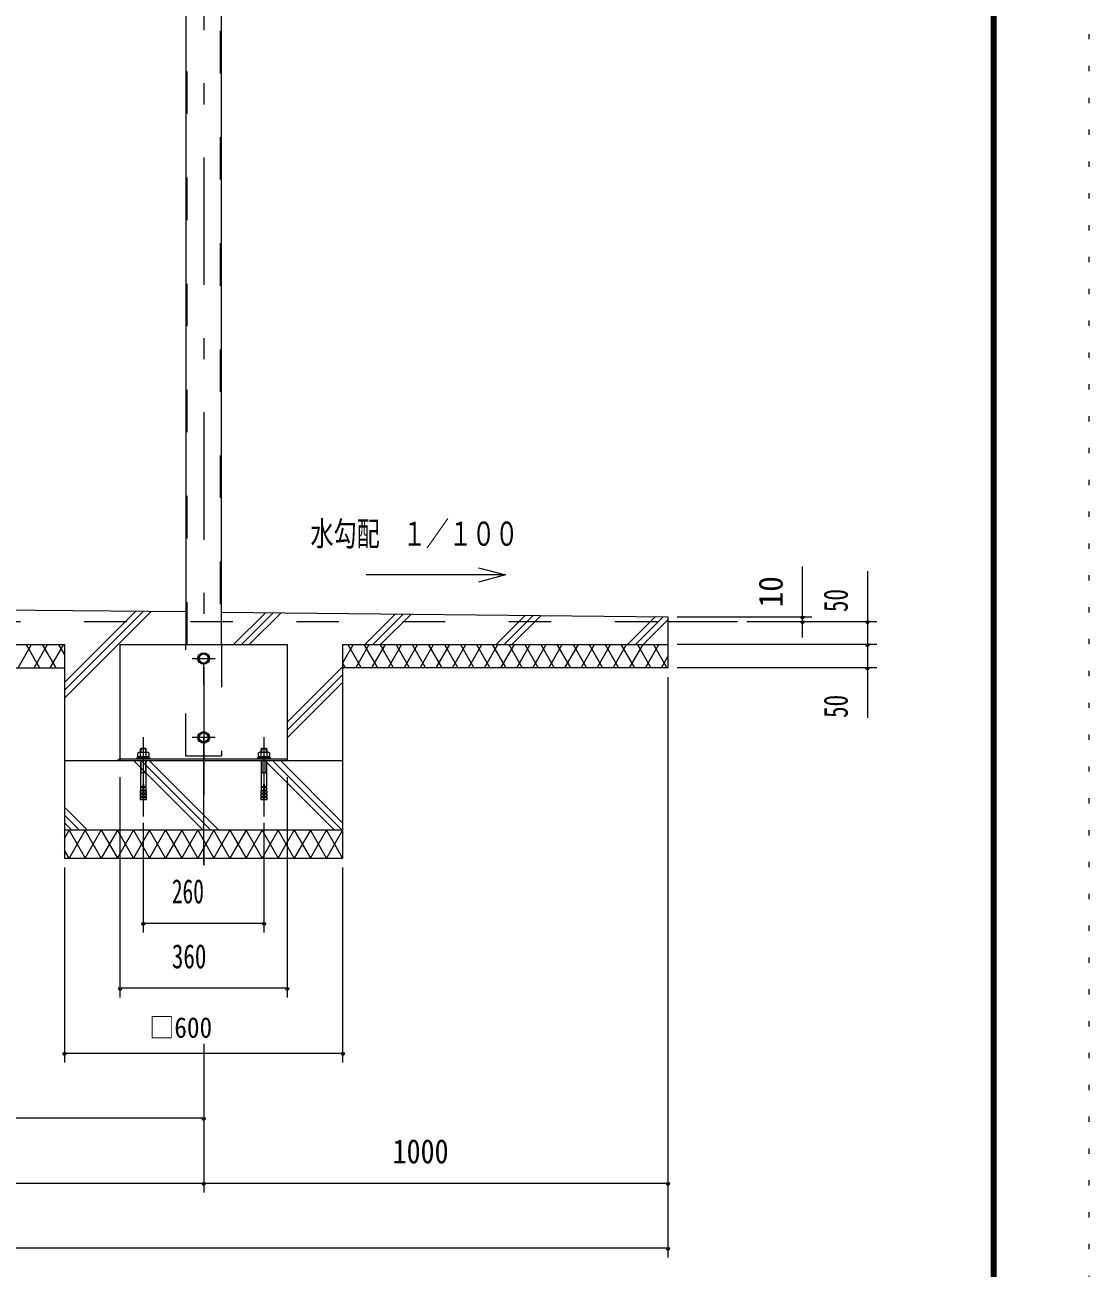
# Model space of a CAD drawing. Units: millimetres, scale not verified. Extents: x -32624 to 32629, y -14700 to 14700.
# Drawn here: x 24606 to 32629, y -4042 to 5329 of the extents above; entities that cross this region are included whole.
import ezdxf
from ezdxf.enums import TextEntityAlignment as Align

# ---------------------------------------------------------------- set-up
doc = ezdxf.new("R2010")
doc.units = ezdxf.units.MM
doc.header["$LTSCALE"] = 80
for name, pattern in [('USER2', [10, 4, -6]), ('USER3', [24, 12, -5, 2, -5]), ('USER4', [3, 0.5, -2.5])]:
    doc.linetypes.add(name, pattern=pattern)
for name, color, linetype, lineweight in [('0-6_2-0BOLD', 7, 'Continuous', 18), ('0-7_2-1HIDDEN', 3, 'USER2', 18), ('0-8_2-2CENTER', 3, 'USER3', 18), ('0-9_2-4THIN', 4, 'Continuous', 18), ('0-A_2-5DIM', 3, 'Continuous', 18), ('0-B_2-6HATCH', 2, 'Continuous', 18), ('0-C_F-F', 5, 'Continuous', 18), ('0-D_F-E_J_ADD', 5, 'USER4', 18)]:
    doc.layers.add(name, color=color, linetype=linetype, lineweight=lineweight)
doc.styles.add('ＭＳ ゴシック', font='')
doc.styles.get('ＭＳ ゴシック').set_extended_font_data('MS Gothic')

msp = doc.modelspace()

# ---------------------------------------------------------------- linework, layer by layer
at = {"layer": '0-6_2-0BOLD'}
for p, q in [((26087.02, 657.9), (26087.02, 6082.9)), ((25819.97, 5704.38), (25819.97, 657.9)), ((25819.97, 904.23), (22528.22, 937.15)), ((29453.49, 832.9), (29978.5, 832.9)), ((26583.48, 657.9), (26583.48, -217.1)), ((22803.49, 482.9), (24903.49, 482.9)), ((29453.48, 482.9), (27003.49, 482.9)), ((25459, -197.5), (25459, -187)), ((25477.48, -153.4), (25477.49, -128.19)), ((25477.87, -187), (25477.87, -157.19)), ((25487.99, -197.49), (25498.48, -187)), ((25498.49, -197.5), (25508.98, -186.99)), ((25519.1, -186.99), (25519.09, -157.19)), ((25537.96, -187), (25537.96, -197.5)), ((26369, -197.5), (26369, -187)), ((26387.87, -187), (26387.87, -157.19)), ((26408.48, -187), (26397.99, -197.49)), ((26418.98, -186.99), (26408.48, -197.5)), ((26429.09, -157.19), (26429.1, -186.99)), ((26447.96, -187), (26447.96, -197.5)), ((24903.49, -217.1), (27003.49, -217.1)), ((26583.48, -205.9), (25323.48, -205.9)), ((25550.99, -197.49), (25550.99, -205.9)), ((26429.49, -411.69), (26429.49, -217.1)), ((26460.99, -205.9), (26460.99, -197.49)), ((25519.49, -309.36), (25477.48, -309.36)), ((26429.49, -309.36), (26387.48, -309.36)), ((25477.48, -420.09), (25477.48, -436.89)), ((25477.48, -445.29), (25481.68, -436.89)), ((25477.48, -436.89), (25494.28, -436.89)), ((25477.48, -470.49), (25481.68, -462.09)), ((25519.49, -420.09), (25515.28, -411.69)), ((25515.28, -436.89), (25519.49, -445.29)), ((25515.28, -462.09), (25519.49, -470.49)), ((26387.48, -445.29), (26404.28, -445.29)), ((26404.28, -462.09), (26387.48, -462.09)), ((26429.49, -411.69), (26412.69, -411.69)), ((26412.69, -420.09), (26429.49, -420.09)), ((26429.49, -470.49), (26425.28, -462.09)), ((25477.48, -495.69), (25481.68, -487.29)), ((25515.28, -487.29), (25519.49, -495.69)), ((26387.48, -470.49), (26404.28, -470.49)), ((26387.48, -495.69), (26391.69, -487.29)), ((26425.28, -487.29), (26429.49, -495.69)), ((27003.49, -742.1), (24903.49, -742.1))]:
    msp.add_line(p, q, dxfattribs=at)
for points in [[(26087.02, 901.56), (29453.48, 867.9), (29453.48, 482.9)], [(17903.48, -952.1), (20003.49, -952.1), (20003.49, 657.9), (22103.49, 657.9), (22103.49, -742.1), (22803.49, -742.1), (22803.49, 657.9), (24903.49, 657.9), (24903.49, -952.1), (27003.49, -952.1), (27003.49, 657.9), (29453.48, 657.9)], [(25323.48, -217.1), (25323.48, 657.9), (26583.48, 657.9)], [(25519.48, -153.4), (25519.49, -128.19), (25477.49, -128.19), (25483.78, -121.89), (25513.19, -121.89), (25519.49, -128.19)], [(26387.48, -128.19), (26393.78, -121.89), (26423.18, -121.89), (26429.49, -128.19), (26429.48, -153.4)], [(26387.48, -153.4), (26387.48, -128.19), (26429.49, -128.19)], [(25550.99, -197.49), (25445.98, -197.5), (25445.98, -205.9)], [(25477.49, -217.1), (25477.48, -411.69), (25494.28, -411.69)], [(25502.69, -411.69), (25519.49, -411.69), (25519.49, -217.1)], [(26460.99, -197.49), (26355.98, -197.5), (26355.98, -205.9)], [(26387.48, -217.1), (26387.48, -411.69), (26404.28, -411.69)], [(25502.69, -495.69), (25519.49, -495.69), (25519.49, -512.49), (25502.69, -512.49), (25502.69, -394.89), (25494.28, -394.89), (25494.28, -512.49), (25477.48, -512.49)], [(25494.28, -420.09), (25477.48, -420.09), (25481.68, -411.69)], [(25494.28, -462.09), (25477.48, -462.09), (25477.48, -445.29), (25494.28, -445.29)], [(25502.69, -436.89), (25519.49, -436.89), (25519.49, -420.09), (25502.69, -420.09)], [(25502.69, -445.29), (25519.49, -445.29), (25519.49, -462.09), (25502.69, -462.09)], [(26404.28, -394.89), (26404.28, -512.49), (26387.48, -512.49), (26387.48, -495.69), (26404.28, -495.69)], [(26404.28, -420.09), (26387.48, -420.09), (26391.69, -411.69)], [(26387.48, -420.09), (26387.48, -436.89), (26404.28, -436.89)], [(26387.48, -462.09), (26387.48, -445.29), (26391.69, -436.89)], [(26404.28, -487.29), (26387.48, -487.29), (26387.48, -470.49), (26391.69, -462.09)], [(26412.69, -495.69), (26429.49, -495.69), (26429.49, -512.49), (26412.69, -512.49), (26412.69, -394.89), (26404.28, -394.89)], [(26412.69, -436.89), (26429.49, -436.89), (26429.49, -420.09), (26425.28, -411.69)], [(26412.69, -445.29), (26429.49, -445.29), (26425.28, -436.89)], [(26429.49, -445.29), (26429.49, -462.09), (26412.69, -462.09)], [(25494.28, -487.29), (25477.48, -487.29), (25477.48, -470.49), (25494.28, -470.49)], [(25477.48, -512.49), (25477.48, -495.69), (25494.28, -495.69)], [(25502.69, -470.49), (25519.49, -470.49), (25519.49, -487.29), (25502.69, -487.29)], [(26412.69, -470.49), (26429.49, -470.49), (26429.49, -487.29), (26412.69, -487.29)]]:
    msp.add_lwpolyline(points, dxfattribs=at)
for points in [[(25918.48, 573.11), (25953.49, 593.31), (25988.48, 573.11), (25988.48, 532.69), (25953.48, 512.48), (25918.48, 532.69)], [(25918.48, -62.31), (25918.48, -21.89), (25953.49, -1.69), (25988.48, -21.89), (25988.48, -62.31), (25953.48, -82.52)], [(25533.14, -153.4), (25539.71, -157.19), (25539.71, -187), (25457.26, -187), (25457.26, -157.19), (25463.83, -153.4)], [(26443.13, -153.4), (26449.71, -157.19), (26449.71, -187), (26367.26, -187), (26367.26, -157.19), (26373.84, -153.4)]]:
    msp.add_lwpolyline(points, close=True, dxfattribs=at)
for centre, radius in [((25953.49, 552.9), 43.75), ((25953.49, 552.9), 34.3), ((25953.49, -42.1), 43.75), ((25953.49, -42.1), 34.3)]:
    msp.add_circle(centre, radius, dxfattribs=at)
for centre, radius, start, end in [((25467.57, -169.29), 15.89, 49.56885, 90), ((25498.48, -211.27), 57.88, 69.1357, 110.8643), ((25529.4, -169.29), 15.89, 90, 130.42831), ((26377.57, -169.29), 15.89, 49.56885, 90), ((26408.48, -211.27), 57.88, 69.1357, 110.8643), ((26439.4, -169.29), 15.89, 90, 130.42831)]:
    msp.add_arc(centre, radius, start, end, dxfattribs=at)
at = {"layer": '0-7_2-1HIDDEN'}
for p, q in [((26077.22, 6082.9), (26077.22, 657.9)), ((25829.77, 657.9), (25829.77, 5714.18)), ((15453.49, 832.9), (29453.48, 832.9))]:
    msp.add_line(p, q, dxfattribs=at)
msp.add_lwpolyline([(26087.01, 657.9), (26087.01, -182.1), (25819.96, -182.1), (25819.96, 657.9)], dxfattribs=at)
at = {"layer": '0-8_2-2CENTER'}
for p, q in [((25953.5, 8168.6), (25953.5, -1005.48)), ((25953.49, -1005.48), (25953.49, 832.9)), ((25865.98, 552.9), (26040.99, 552.9)), ((25498.48, -39.05), (25498.48, -637.44)), ((26040.99, -42.1), (25865.98, -42.1)), ((26408.48, -637.44), (26408.48, -39.05))]:
    msp.add_line(p, q, dxfattribs=at)
at = {"layer": '0-9_2-4THIN'}
for p, q in [((25481.68, -153.4), (25481.68, -123.99)), ((25515.28, -123.99), (25515.28, -153.4)), ((26391.69, -153.4), (26391.69, -123.99)), ((26425.28, -123.99), (26425.28, -153.4))]:
    msp.add_line(p, q, dxfattribs=at)
for points in [[(25477.48, -316.64), (25481.68, -309.36), (25481.68, -217.1)], [(25515.28, -217.1), (25515.28, -309.36), (25519.49, -316.63)], [(26391.69, -217.1), (26391.69, -309.36), (26387.48, -316.64)], [(26429.49, -316.63), (26425.28, -309.36), (26425.28, -217.1)]]:
    msp.add_lwpolyline(points, dxfattribs=at)
at = {"layer": '0-A_2-5DIM'}
for p, q in [((30468.51, 711.14), (30468.51, 1245.9)), ((28228.49, 1182.9), (27178.49, 1182.9)), ((30958.51, 1210.9), (30958.51, 104.9)), ((29523.48, 867.9), (30538.5, 867.9)), ((30482.5, 867.9), (30454.5, 867.9)), ((30048.5, 832.9), (31028.51, 832.9)), ((30482.5, 832.9), (30454.5, 832.9)), ((30972.51, 832.9), (30944.51, 832.9)), ((31028.51, 657.9), (29523.48, 657.9)), ((30972.51, 657.9), (30944.51, 657.9)), ((31028.51, 482.9), (29523.48, 482.9)), ((30972.51, 482.9), (30944.51, 482.9)), ((29453.48, 412.9), (29453.48, -3962.1)), ((25323.48, -2002.1), (25323.48, -340.94)), ((26583.48, -340.94), (26583.48, -2002.1)), ((25498.48, -685.99), (25498.48, -1512.1)), ((26408.48, -1512.1), (26408.48, -685.99)), ((24903.49, -1022.09), (24903.49, -2492.1)), ((27003.49, -2492.1), (27003.49, -1022.1)), ((25512.48, -1442.1), (25484.48, -1442.1)), ((25498.48, -1442.1), (26408.48, -1442.1)), ((26422.48, -1442.1), (26394.48, -1442.1)), ((25337.48, -1932.1), (25309.48, -1932.1)), ((26583.48, -1932.1), (25323.48, -1932.1)), ((26597.48, -1932.1), (26569.48, -1932.1)), ((24917.49, -2422.1), (24889.49, -2422.1)), ((24903.49, -2422.1), (27003.49, -2422.1)), ((25953.49, -2352.1), (25953.49, -3472.1)), ((27017.49, -2422.1), (26989.49, -2422.1)), ((25953.49, -2912.1), (18953.49, -2912.1)), ((25967.49, -2912.1), (25939.49, -2912.1)), ((15453.49, -3402.09), (29453.48, -3402.09)), ((25967.49, -3402.09), (25939.49, -3402.09)), ((29467.48, -3402.09), (29439.48, -3402.09)), ((29453.48, -3892.1), (15453.49, -3892.1)), ((29467.48, -3892.1), (29439.48, -3892.1))]:
    msp.add_line(p, q, dxfattribs=at)
msp.add_lwpolyline([(28025.65, 1237.25), (28228.49, 1182.9), (28025.65, 1128.55)], dxfattribs=at)
for centre in [(30468.5, 867.9), (30468.5, 832.9), (30958.51, 832.9), (30958.51, 657.9), (30958.51, 482.9), (25498.48, -1442.1), (26408.48, -1442.1), (25323.48, -1932.1), (26583.48, -1932.1), (24903.49, -2422.1), (27003.49, -2422.1), (25953.49, -2912.1), (25953.49, -3402.09), (29453.48, -3402.09), (29453.48, -3892.1)]:
    msp.add_arc(centre, 14, 180, 0, dxfattribs=at)
at = {"layer": '0-B_2-6HATCH'}
for p, q in [((24903.49, 372.44), (25439.09, 908.04)), ((25497.9, 907.45), (24903.49, 313.04)), ((24903.49, 253.65), (25556.71, 906.87)), ((26419.24, 898.24), (26178.9, 657.9)), ((26238.29, 657.9), (26478.05, 897.65)), ((26536.85, 897.06), (26297.69, 657.9)), ((27399.38, 888.44), (27168.84, 657.9)), ((27228.24, 657.9), (27458.19, 887.85)), ((27287.64, 657.9), (27517, 887.26)), ((28158.79, 657.9), (28379.53, 878.64)), ((28438.34, 878.05), (28218.19, 657.9)), ((28277.59, 657.9), (28497.15, 877.46)), ((29148.74, 657.9), (29359.68, 868.84)), ((29418.49, 868.25), (29208.14, 657.9)), ((29453.48, 843.84), (29267.54, 657.9)), ((24555.04, 482.9), (24656.08, 657.9)), ((24615.66, 657.9), (24716.7, 482.9)), ((24676.28, 482.9), (24777.32, 657.9)), ((24736.91, 657.9), (24837.94, 482.9)), ((24797.53, 482.9), (24898.56, 657.9)), ((24858.15, 657.9), (24903.49, 579.38)), ((27080.95, 657.9), (27003.49, 523.73)), ((27040.53, 657.9), (27141.57, 482.9)), ((27101.16, 482.9), (27202.19, 657.9)), ((27161.78, 657.9), (27262.82, 482.9)), ((27222.4, 482.9), (27323.44, 657.9)), ((27384.06, 482.9), (27283.02, 657.9)), ((27444.68, 657.9), (27343.65, 482.9)), ((27505.3, 482.9), (27404.27, 657.9)), ((27565.92, 657.9), (27464.89, 482.9)), ((27525.51, 657.9), (27626.55, 482.9)), ((27586.13, 482.9), (27687.17, 657.9)), ((27646.75, 657.9), (27747.79, 482.9)), ((27707.37, 482.9), (27808.41, 657.9)), ((27768, 657.9), (27869.03, 482.9)), ((27828.62, 482.9), (27929.65, 657.9)), ((27889.24, 657.9), (27990.28, 482.9)), ((27949.86, 482.9), (28050.9, 657.9)), ((28010.49, 657.9), (28111.52, 482.9)), ((28071.11, 482.9), (28172.14, 657.9)), ((28232.76, 482.9), (28131.73, 657.9)), ((28293.39, 657.9), (28192.35, 482.9)), ((28252.97, 657.9), (28354.01, 482.9)), ((28313.59, 482.9), (28414.63, 657.9)), ((28374.22, 657.9), (28475.25, 482.9)), ((28434.84, 482.9), (28535.87, 657.9)), ((28495.46, 657.9), (28596.5, 482.9)), ((28556.08, 482.9), (28657.12, 657.9)), ((28616.7, 657.9), (28717.74, 482.9)), ((28677.33, 482.9), (28778.36, 657.9)), ((28737.95, 657.9), (28838.98, 482.9)), ((28798.57, 482.9), (28899.6, 657.9)), ((28859.19, 657.9), (28960.23, 482.9)), ((28919.81, 482.9), (29020.85, 657.9)), ((28980.44, 657.9), (29081.47, 482.9)), ((29041.05, 482.9), (29142.09, 657.9)), ((29202.71, 482.9), (29101.68, 657.9)), ((29263.34, 657.9), (29162.3, 482.9)), ((29222.92, 657.9), (29323.96, 482.9)), ((29283.54, 482.9), (29384.58, 657.9)), ((29344.17, 657.9), (29445.2, 482.9)), ((29404.79, 482.9), (29453.48, 567.24)), ((27003.49, 492.54), (26583.48, 72.54)), ((27003.49, 512.07), (27020.33, 482.9)), ((26583.48, 13.14), (27003.49, 433.15)), ((27003.49, 373.75), (26583.48, -46.25)), ((25303.9, -217.1), (25323.48, -197.51)), ((25948.99, -742.1), (25423.99, -217.1)), ((25483.39, -217.1), (26008.39, -742.1)), ((26067.78, -742.1), (25542.78, -217.1)), ((26413.94, -217.1), (26938.94, -742.1)), ((26998.34, -742.1), (26473.34, -217.1)), ((26532.73, -217.1), (27003.49, -687.85)), ((24903.49, -567.75), (25077.83, -742.1)), ((25018.44, -742.1), (24903.49, -627.15)), ((24903.49, -686.55), (24959.04, -742.1)), ((24903.49, -803.57), (24938.98, -742.1)), ((24938.98, -742.1), (25060.22, -952.1)), ((25302.71, -742.1), (25181.47, -952.1)), ((25423.95, -952.1), (25302.71, -742.1)), ((25787.69, -952.1), (25908.93, -742.1)), ((26030.17, -742.1), (25908.93, -952.1)), ((25908.93, -742.1), (26030.17, -952.1)), ((26151.41, -952.1), (26030.17, -742.1)), ((26030.17, -952.1), (26151.42, -742.1)), ((26151.41, -742.1), (26272.66, -952.1)), ((26272.66, -952.1), (26393.9, -742.1)), ((26393.9, -742.1), (26515.14, -952.1)), ((26515.15, -952.1), (26636.39, -742.1)), ((26636.39, -742.1), (26757.63, -952.1)), ((27000.12, -742.1), (26878.88, -952.1)), ((27003.49, -747.93), (27000.12, -742.1)), ((24938.98, -952.1), (24903.49, -890.62)), ((27000.12, -952.1), (27003.49, -946.27))]:
    msp.add_line(p, q, dxfattribs=at)
for points in [[(25181.46, -952.1), (25060.22, -742.1), (24938.98, -952.1)], [(25060.22, -952.1), (25181.47, -742.1), (25302.71, -952.1)], [(25302.71, -952.1), (25423.95, -742.1), (25545.19, -952.1)], [(25666.44, -952.1), (25545.2, -742.1), (25423.95, -952.1)], [(25545.2, -952.1), (25666.44, -742.1), (25787.68, -952.1)], [(25908.92, -952.1), (25787.68, -742.1), (25666.44, -952.1)], [(26393.9, -952.1), (26272.66, -742.1), (26151.42, -952.1)], [(26636.39, -952.1), (26515.15, -742.1), (26393.9, -952.1)], [(26878.87, -952.1), (26757.63, -742.1), (26636.39, -952.1)], [(26757.63, -952.1), (26878.88, -742.1), (27000.12, -952.1)]]:
    msp.add_lwpolyline(points, dxfattribs=at)
at = {"layer": '0-C_F-F'}
for points in [[(31928.6, -14000), (31928.6, 14140), (-8251.4, 14140), (-8251.4, -14000)], [(31925.1, -13996.5), (-8247.9, -13996.5), (-8247.9, 14136.5), (31925.1, 14136.5)], [(31921.6, -13993), (31921.6, 14133), (-8244.4, 14133), (-8244.4, -13993)], [(31918.1, -13989.5), (31918.1, 14129.5), (-8240.9, 14129.5), (-8240.9, -13989.5)], [(31914.6, -13986), (31914.6, 14126), (-8237.4, 14126), (-8237.4, -13986)], [(31911.1, -13982.5), (31911.1, 14122.5), (-8233.9, 14122.5), (-8233.9, -13982.5)], [(31907.6, -13979), (-8230.4, -13979), (-8230.4, 14119), (31907.6, 14119)], [(31904.1, -13975.5), (-8226.9, -13975.5), (-8226.9, 14115.5), (31904.1, 14115.5)], [(31900.6, -13972), (31900.6, 14112), (-8223.4, 14112), (-8223.4, -13972)], [(31897.1, -13968.5), (-8219.9, -13968.5), (-8219.9, 14108.5), (31897.1, 14108.5)], [(31893.6, -13965), (31893.6, 14105), (-8216.4, 14105), (-8216.4, -13965)]]:
    msp.add_lwpolyline(points, close=True, dxfattribs=at)
at = {"layer": '0-D_F-E_J_ADD'}
msp.add_lwpolyline([(32628.6, -14700), (32628.6, 14700), (-8951.4, 14700), (-8951.4, -14700)], close=True, dxfattribs=at)

# ---------------------------------------------------------------- texts
at = {"layer": '0-A_2-5DIM', "color": 7, "style": 'ＭＳ ゴシック'}
for s, height, width, p in [('水勾配\u3000１／１００', 182.3, 0.7, (26758.49, 1347.77)), ('260', 182.3, 0.65, (25713.73, -1347.23)), ('360', 182.3, 0.7, (25713.73, -1837.23)), ('□600', 155, 0.9, (25542.23, -2352.1)), ('1000', 182.3, 0.85, (27377.98, -3307.22))]:
    msp.add_text(s, height=height, dxfattribs=dict(at, width=width)).set_placement(p, align=Align.BOTTOM_LEFT)
for s, width, p in [('10', 0.95, (30373.63, 937.9)), ('50', 0.7, (30863.64, 902.9)), ('50', 0.7, (30863.64, 104.9))]:
    msp.add_text(s, height=182.3, rotation=90, dxfattribs=dict(at, width=width)).set_placement(p, align=Align.BOTTOM_LEFT)

doc.saveas('drawing.dxf')
